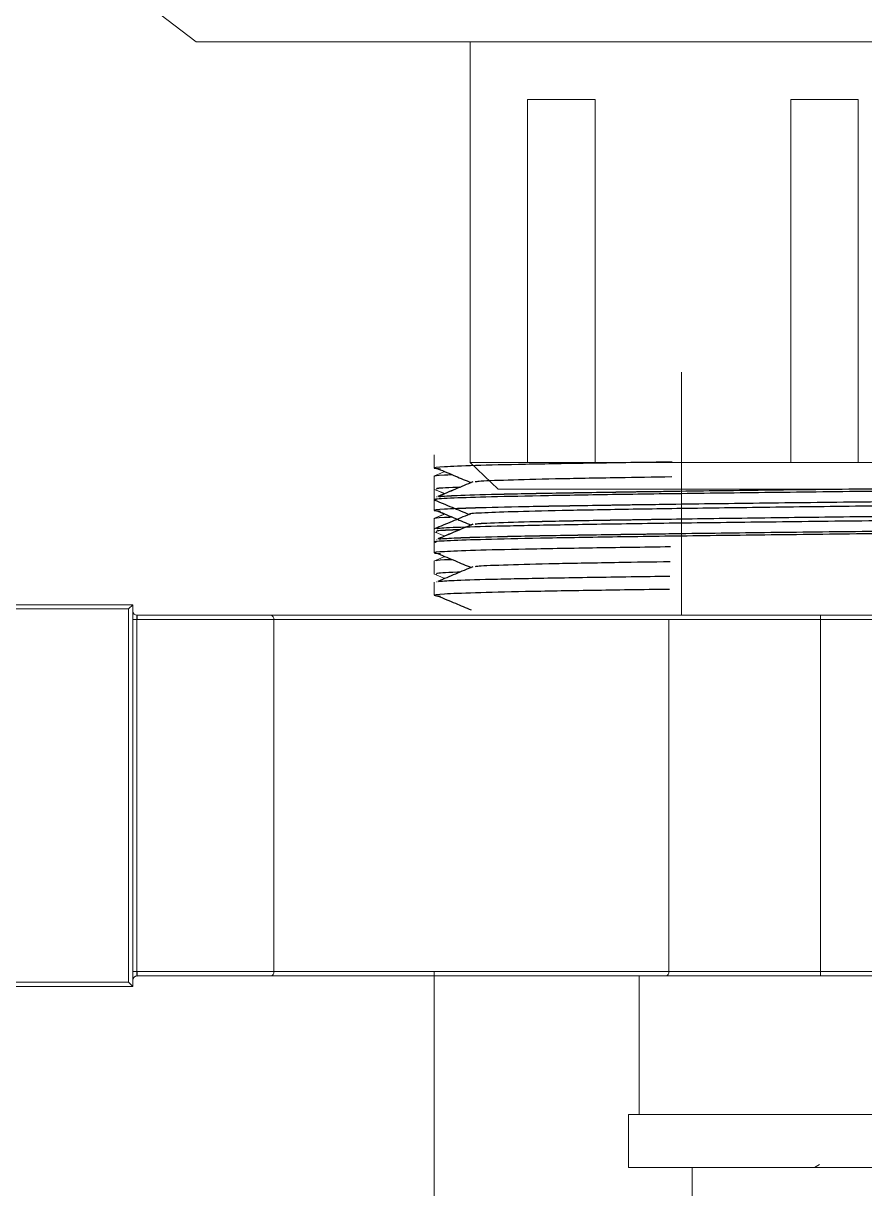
# Model space of a CAD drawing. Header units: millimetres. Extents: x 3795014 to 4300160, y 3869364 to 4016788.
# Drawn here: x 4228908.2 to 4228957.8, y 3923491.5 to 3923560.2 of the extents above; entities that cross this region are included whole.
import ezdxf

# ---------------------------------------------------------------- set-up
doc = ezdxf.new("R2010")
doc.units = ezdxf.units.MM
doc.layers.add('Дополнительная', color=7, linetype='Continuous', lineweight=18)

msp = doc.modelspace()

# ---------------------------------------------------------------- linework, layer by layer
at = {"color": 0, "linetype": 'Continuous', "lineweight": -3}
for points, knots in [([(4228946.425, 3923534.343, 0), (4228944.731, 3923534.319, 0), (4228941.541, 3923534.272, 0), (4228937.601, 3923534.204, 0), (4228934.626, 3923534.132, 0), (4228932.848, 3923534.058, 0), (4228932.184, 3923533.998, 0), (4228932.608, 3923533.96, 0), (4228932.767, 3923533.946, 0)], [0.6901511, 0.6901511, 0.6901511, 0.6901511, 0.7438781, 0.798978, 0.8548004, 0.9110954, 0.9667122, 1, 1, 1, 1]), ([(4228932.624, 3923533.946, 0), (4228932.966, 3923533.803, 0), (4228933.617, 3923533.53, 0), (4228934.267, 3923533.258, 0), (4228934.576, 3923533.129, 0)], [0, 0, 0, 0, 0.525792, 1, 1, 1, 1]), ([(4228932.407, 3923533.519, 0), (4228932.447, 3923533.542, 0), (4228932.497, 3923533.571, 0), (4228933.282, 3923533.601, 0), (4228933.434, 3923533.607, 0)], [0, 0, 0, 0, 0.806742, 1, 1, 1, 1]), ([(4229007.711, 3923533.355, 0), (4229007.724, 3923533.352, 0), (4229007.857, 3923533.326, 0), (4229006.958, 3923533.275, 0), (4229004.964, 3923533.206, 0), (4229001.726, 3923533.134, 0), (4228997.493, 3923533.061, 0), (4228992.383, 3923532.991, 0), (4228986.563, 3923532.921, 0), (4228980.196, 3923532.847, 0), (4228973.514, 3923532.775, 0), (4228966.733, 3923532.706, 0), (4228960.048, 3923532.634, 0), (4228953.677, 3923532.561, 0), (4228947.853, 3923532.491, 0), (4228942.736, 3923532.421, 0), (4228938.493, 3923532.348, 0), (4228935.252, 3923532.275, 0), (4228933.225, 3923532.207, 0), (4228932.318, 3923532.152, 0), (4228932.489, 3923532.122, 0), (4228932.524, 3923532.116, 0)], [0, 0, 0, 0, 0.006068, 0.063848, 0.120873, 0.17865, 0.236664, 0.293982, 0.351292, 0.409305, 0.467086, 0.524112, 0.581887, 0.639902, 0.697222, 0.75453, 0.812542, 0.870325, 0.92735, 0.985124, 1, 1, 1, 1]), ([(4228934.677, 3923533.173, 0), (4228934.334, 3923533.03, 0), (4228933.65, 3923532.743, 0), (4228932.966, 3923532.457, 0), (4228932.624, 3923532.314, 0)], [0, 0, 0, 0, 0.4999993, 1, 1, 1, 1]), ([(4228934.677, 3923533.171, 0), (4228934.334, 3923533.028, 0), (4228933.65, 3923532.741, 0), (4228932.966, 3923532.454, 0), (4228932.624, 3923532.311, 0)], [0, 0, 0, 0, 0.4999993, 1, 1, 1, 1]), ([(4228932.682, 3923532.314, 0), (4228932.968, 3923532.335, 0), (4228933.576, 3923532.381, 0), (4228935.963, 3923532.451, 0), (4228939.417, 3923532.521, 0), (4228943.879, 3923532.592, 0), (4228949.191, 3923532.665, 0), (4228955.171, 3923532.737, 0), (4228961.618, 3923532.806, 0), (4228968.346, 3923532.878, 0), (4228975.143, 3923532.951, 0), (4228981.758, 3923533.021, 0), (4228988.001, 3923533.091, 0), (4228993.684, 3923533.165, 0), (4228998.598, 3923533.237, 0), (4229002.585, 3923533.306, 0), (4229005.573, 3923533.378, 0), (4229007.3, 3923533.451, 0), (4229007.982, 3923533.501, 0), (4229007.73, 3923533.528, 0), (4229007.699, 3923533.531, 0)], [0, 0, 0, 0, 0.0525307, 0.1116248, 0.1700108, 0.2283849, 0.2874765, 0.3463341, 0.4044202, 0.4632692, 0.5223637, 0.5807518, 0.6391239, 0.6982151, 0.7570738, 0.81516, 0.8740078, 0.9333537, 0.9919847, 1, 1, 1, 1]), ([(4228946.406, 3923533.464, 0), (4228945.299, 3923533.447, 0), (4228942.766, 3923533.406, 0), (4228939.365, 3923533.345, 0), (4228936.62, 3923533.273, 0), (4228935.073, 3923533.214, 0), (4228934.87, 3923533.18, 0), (4228934.813, 3923533.171, 0)], [0.7554953, 0.7554953, 0.7554953, 0.7554953, 0.7970022, 0.8560717, 0.9159156, 0.9762662, 1, 1, 1, 1]), ([(4229007.634, 3923532.731, 0), (4229007.651, 3923532.723, 0), (4229007.715, 3923532.691, 0), (4229006.58, 3923532.634, 0), (4229004.257, 3923532.561, 0), (4229000.763, 3923532.491, 0), (4228996.312, 3923532.421, 0), (4228990.997, 3923532.348, 0), (4228985.018, 3923532.275, 0), (4228978.571, 3923532.207, 0), (4228971.842, 3923532.134, 0), (4228965.045, 3923532.061, 0), (4228958.43, 3923531.991, 0), (4228952.188, 3923531.921, 0), (4228946.504, 3923531.848, 0), (4228941.591, 3923531.775, 0), (4228937.601, 3923531.707, 0), (4228934.626, 3923531.634, 0), (4228932.848, 3923531.561, 0), (4228932.184, 3923531.5, 0), (4228932.608, 3923531.462, 0), (4228932.767, 3923531.448, 0)], [0, 0, 0, 0, 0.019731, 0.075555, 0.131612, 0.186996, 0.242369, 0.298423, 0.354254, 0.409354, 0.465178, 0.521234, 0.576621, 0.631992, 0.688045, 0.743878, 0.798978, 0.8548, 0.911095, 0.966712, 1, 1, 1, 1]), ([(4228933.909, 3923532.852, 0), (4228933.861, 3923532.85, 0), (4228933.01, 3923532.825, 0), (4228932.474, 3923532.787, 0), (4228932.535, 3923532.752, 0), (4228932.555, 3923532.741, 0)], [0, 0, 0, 0, 0.037774, 0.680241, 1, 1, 1, 1]), ([(4228933.909, 3923532.849, 0), (4228933.861, 3923532.848, 0), (4228933.01, 3923532.822, 0), (4228932.474, 3923532.784, 0), (4228932.535, 3923532.75, 0), (4228932.555, 3923532.738, 0)], [0, 0, 0, 0, 0.037774, 0.680241, 1, 1, 1, 1]), ([(4228932.682, 3923532.311, 0), (4228932.968, 3923532.333, 0), (4228933.576, 3923532.378, 0), (4228935.963, 3923532.449, 0), (4228939.417, 3923532.519, 0), (4228943.081, 3923532.576, 0), (4228945.562, 3923532.612, 0), (4228946.388, 3923532.623, 0)], [0, 0, 0, 0, 0.0525307, 0.1116248, 0.1700108, 0.2283849, 0.2560176, 0.2560176, 0.2560176, 0.2560176]), ([(4229005.655, 3923532.495, 0), (4229005.666, 3923532.493, 0), (4229005.789, 3923532.466, 0), (4229004.94, 3923532.416, 0), (4229003.056, 3923532.347, 0), (4228999.995, 3923532.275, 0), (4228995.994, 3923532.202, 0), (4228991.163, 3923532.131, 0), (4228985.662, 3923532.061, 0), (4228979.643, 3923531.988, 0), (4228973.327, 3923531.916, 0), (4228966.917, 3923531.847, 0), (4228960.598, 3923531.775, 0), (4228954.576, 3923531.702, 0), (4228949.07, 3923531.631, 0), (4228944.233, 3923531.561, 0), (4228940.224, 3923531.488, 0), (4228937.154, 3923531.416, 0), (4228935.26, 3923531.347, 0), (4228934.404, 3923531.297, 0), (4228934.525, 3923531.27, 0), (4228934.537, 3923531.267, 0)], [0, 0, 0, 0, 0.005593, 0.063919, 0.121484, 0.179807, 0.23837, 0.296229, 0.354081, 0.412642, 0.47097, 0.528534, 0.586856, 0.645419, 0.703281, 0.76113, 0.819691, 0.87802, 0.935585, 0.993905, 1, 1, 1, 1]), ([(4228946.371, 3923531.842, 0), (4228944.698, 3923531.819, 0), (4228941.527, 3923531.772, 0), (4228937.601, 3923531.704, 0), (4228934.626, 3923531.632, 0), (4228932.848, 3923531.558, 0), (4228932.184, 3923531.498, 0), (4228932.608, 3923531.46, 0), (4228932.767, 3923531.446, 0)], [0.6907244, 0.6907244, 0.6907244, 0.6907244, 0.7438781, 0.798978, 0.8548004, 0.9110954, 0.9667122, 1, 1, 1, 1]), ([(4228932.419, 3923532.105, 0), (4228932.763, 3923531.962, 0), (4228933.442, 3923531.679, 0), (4228934.121, 3923531.396, 0), (4228934.456, 3923531.256, 0)], [0, 0, 0, 0, 0.506545, 1, 1, 1, 1]), ([(4229005.579, 3923531.871, 0), (4229005.595, 3923531.863, 0), (4229005.655, 3923531.832, 0), (4229004.583, 3923531.775, 0), (4229002.388, 3923531.702, 0), (4228999.085, 3923531.631, 0), (4228994.877, 3923531.561, 0), (4228989.853, 3923531.488, 0), (4228984.201, 3923531.416, 0), (4228978.107, 3923531.347, 0), (4228971.747, 3923531.275, 0), (4228965.322, 3923531.202, 0), (4228959.068, 3923531.132, 0), (4228953.168, 3923531.061, 0), (4228947.794, 3923530.988, 0), (4228943.155, 3923530.916, 0), (4228939.365, 3923530.847, 0), (4228936.62, 3923530.775, 0), (4228935.073, 3923530.716, 0), (4228934.87, 3923530.683, 0), (4228934.813, 3923530.674, 0)], [0, 0, 0, 0, 0.0206859, 0.0805324, 0.1406269, 0.2000013, 0.2593635, 0.3194555, 0.3793094, 0.4383788, 0.498224, 0.5583189, 0.6176953, 0.6770556, 0.7371471, 0.7970022, 0.8560717, 0.9159156, 0.9762662, 1, 1, 1, 1]), ([(4228932.407, 3923531.022, 0), (4228932.447, 3923531.045, 0), (4228932.497, 3923531.074, 0), (4228933.282, 3923531.104, 0), (4228933.434, 3923531.109, 0)], [0, 0, 0, 0, 0.806742, 1, 1, 1, 1]), ([(4228932.407, 3923531.019, 0), (4228932.447, 3923531.042, 0), (4228932.497, 3923531.071, 0), (4228933.282, 3923531.101, 0), (4228933.434, 3923531.107, 0)], [0, 0, 0, 0, 0.806742, 1, 1, 1, 1]), ([(4228934.483, 3923531.267, 0), (4228934.139, 3923531.124, 0), (4228933.451, 3923530.837, 0), (4228932.763, 3923530.551, 0), (4228932.419, 3923530.407, 0)], [0, 0, 0, 0, 0.499996, 1, 1, 1, 1]), ([(4228932.567, 3923530.407, 0), (4228932.587, 3923530.422, 0), (4228932.641, 3923530.461, 0), (4228934.079, 3923530.521, 0), (4228936.693, 3923530.591, 0), (4228940.443, 3923530.665, 0), (4228945.13, 3923530.737, 0), (4228950.611, 3923530.806, 0), (4228956.733, 3923530.878, 0), (4228963.308, 3923530.951, 0), (4228970.085, 3923531.022, 0), (4228976.851, 3923531.092, 0), (4228983.41, 3923531.165, 0), (4228989.527, 3923531.237, 0), (4228995.015, 3923531.306, 0), (4228999.71, 3923531.378, 0), (4229003.466, 3923531.451, 0), (4229006.1, 3923531.522, 0), (4229007.597, 3923531.586, 0), (4229007.646, 3923531.628, 0), (4229007.667, 3923531.647, 0)], [0, 0, 0, 0, 0.034749, 0.092072, 0.149379, 0.207392, 0.265177, 0.322204, 0.379978, 0.438242, 0.495803, 0.553118, 0.611133, 0.668914, 0.72594, 0.783719, 0.841735, 0.899052, 0.956365, 1, 1, 1, 1]), ([(4228932.624, 3923531.449, 0), (4228932.966, 3923531.305, 0), (4228933.617, 3923531.033, 0), (4228934.267, 3923530.76, 0), (4228934.576, 3923530.631, 0)], [0, 0, 0, 0, 0.525792, 1, 1, 1, 1]), ([(4228932.624, 3923531.446, 0), (4228932.966, 3923531.303, 0), (4228933.617, 3923531.03, 0), (4228934.267, 3923530.758, 0), (4228934.576, 3923530.629, 0)], [0, 0, 0, 0, 0.525792, 1, 1, 1, 1]), ([(4229007.711, 3923530.855, 0), (4229007.724, 3923530.852, 0), (4229007.857, 3923530.826, 0), (4229006.958, 3923530.775, 0), (4229004.964, 3923530.706, 0), (4229001.726, 3923530.634, 0), (4228997.493, 3923530.561, 0), (4228992.383, 3923530.491, 0), (4228986.563, 3923530.421, 0), (4228980.196, 3923530.347, 0), (4228973.514, 3923530.275, 0), (4228966.733, 3923530.206, 0), (4228960.048, 3923530.134, 0), (4228953.677, 3923530.061, 0), (4228947.853, 3923529.991, 0), (4228942.736, 3923529.921, 0), (4228938.493, 3923529.848, 0), (4228935.252, 3923529.775, 0), (4228933.225, 3923529.707, 0), (4228932.318, 3923529.652, 0), (4228932.489, 3923529.622, 0), (4228932.524, 3923529.616, 0)], [0, 0, 0, 0, 0.006068, 0.063848, 0.120873, 0.17865, 0.236664, 0.293982, 0.351292, 0.409305, 0.467086, 0.524112, 0.581887, 0.639902, 0.697222, 0.75453, 0.812542, 0.870325, 0.92735, 0.985124, 1, 1, 1, 1]), ([(4228934.677, 3923530.673, 0), (4228934.334, 3923530.53, 0), (4228933.65, 3923530.243, 0), (4228932.966, 3923529.957, 0), (4228932.624, 3923529.814, 0)], [0, 0, 0, 0, 0.4999993, 1, 1, 1, 1]), ([(4228934.677, 3923530.671, 0), (4228934.334, 3923530.528, 0), (4228933.65, 3923530.241, 0), (4228932.966, 3923529.954, 0), (4228932.624, 3923529.811, 0)], [0, 0, 0, 0, 0.4999993, 1, 1, 1, 1]), ([(4228932.682, 3923529.814, 0), (4228932.968, 3923529.835, 0), (4228933.576, 3923529.881, 0), (4228935.963, 3923529.951, 0), (4228939.417, 3923530.021, 0), (4228943.879, 3923530.092, 0), (4228949.191, 3923530.165, 0), (4228955.171, 3923530.237, 0), (4228961.618, 3923530.306, 0), (4228968.346, 3923530.378, 0), (4228975.143, 3923530.451, 0), (4228981.758, 3923530.521, 0), (4228988.001, 3923530.591, 0), (4228993.684, 3923530.665, 0), (4228998.598, 3923530.737, 0), (4229002.585, 3923530.806, 0), (4229005.573, 3923530.878, 0), (4229007.3, 3923530.951, 0), (4229007.982, 3923531.001, 0), (4229007.73, 3923531.028, 0), (4229007.699, 3923531.031, 0)], [0, 0, 0, 0, 0.0525307, 0.1116248, 0.1700108, 0.2283849, 0.2874765, 0.3463341, 0.4044202, 0.4632692, 0.5223637, 0.5807518, 0.6391239, 0.6982151, 0.7570738, 0.81516, 0.8740078, 0.9333537, 0.9919847, 1, 1, 1, 1]), ([(4228946.352, 3923530.963, 0), (4228945.265, 3923530.946, 0), (4228942.751, 3923530.906, 0), (4228939.365, 3923530.845, 0), (4228936.62, 3923530.773, 0), (4228935.073, 3923530.714, 0), (4228934.87, 3923530.68, 0), (4228934.813, 3923530.671, 0)], [0.7561732, 0.7561732, 0.7561732, 0.7561732, 0.7970022, 0.8560717, 0.9159156, 0.9762662, 1, 1, 1, 1]), ([(4228933.909, 3923530.352, 0), (4228933.861, 3923530.35, 0), (4228933.01, 3923530.325, 0), (4228932.474, 3923530.287, 0), (4228932.535, 3923530.252, 0), (4228932.555, 3923530.241, 0)], [0, 0, 0, 0, 0.037774, 0.680241, 1, 1, 1, 1]), ([(4228933.909, 3923530.349, 0), (4228933.861, 3923530.348, 0), (4228933.01, 3923530.322, 0), (4228932.474, 3923530.284, 0), (4228932.535, 3923530.25, 0), (4228932.555, 3923530.238, 0)], [0, 0, 0, 0, 0.037774, 0.680241, 1, 1, 1, 1]), ([(4228932.682, 3923529.811, 0), (4228932.968, 3923529.833, 0), (4228933.576, 3923529.878, 0), (4228935.963, 3923529.949, 0), (4228939.417, 3923530.019, 0), (4228943.065, 3923530.076, 0), (4228945.528, 3923530.111, 0), (4228946.334, 3923530.122, 0)], [0, 0, 0, 0, 0.0525307, 0.1116248, 0.1700108, 0.2283849, 0.2554126, 0.2554126, 0.2554126, 0.2554126]), ([(4228946.317, 3923529.341, 0), (4228944.664, 3923529.318, 0), (4228941.513, 3923529.272, 0), (4228937.601, 3923529.204, 0), (4228934.626, 3923529.132, 0), (4228932.848, 3923529.058, 0), (4228932.184, 3923528.998, 0), (4228932.608, 3923528.96, 0), (4228932.767, 3923528.946, 0)], [0.6912985, 0.6912985, 0.6912985, 0.6912985, 0.7438781, 0.798978, 0.8548004, 0.9110954, 0.9667122, 1, 1, 1, 1]), ([(4228932.489, 3923528.529, 0), (4228932.528, 3923528.549, 0), (4228932.577, 3923528.575, 0), (4228933.281, 3923528.601, 0), (4228933.434, 3923528.607, 0)], [0, 0, 0, 0, 0.7826704, 1, 1, 1, 1]), ([(4228932.624, 3923528.946, 0), (4228932.966, 3923528.803, 0), (4228933.617, 3923528.53, 0), (4228934.267, 3923528.258, 0), (4228934.576, 3923528.129, 0)], [0, 0, 0, 0, 0.525792, 1, 1, 1, 1]), ([(4228946.298, 3923528.462, 0), (4228945.231, 3923528.446, 0), (4228942.737, 3923528.406, 0), (4228939.365, 3923528.345, 0), (4228936.62, 3923528.273, 0), (4228935.073, 3923528.214, 0), (4228934.87, 3923528.18, 0), (4228934.813, 3923528.171, 0)], [0.7568522, 0.7568522, 0.7568522, 0.7568522, 0.7970022, 0.8560717, 0.9159156, 0.9762662, 1, 1, 1, 1]), ([(4228933.909, 3923527.849, 0), (4228933.861, 3923527.848, 0), (4228933.01, 3923527.822, 0), (4228932.474, 3923527.784, 0), (4228932.535, 3923527.75, 0), (4228932.555, 3923527.738, 0)], [0, 0, 0, 0, 0.037774, 0.680241, 1, 1, 1, 1]), ([(4228934.677, 3923528.171, 0), (4228934.334, 3923528.028, 0), (4228933.65, 3923527.741, 0), (4228932.966, 3923527.454, 0), (4228932.624, 3923527.311, 0)], [0, 0, 0, 0, 0.499999, 1, 1, 1, 1]), ([(4228932.682, 3923527.311, 0), (4228932.968, 3923527.333, 0), (4228933.576, 3923527.378, 0), (4228935.963, 3923527.449, 0), (4228939.417, 3923527.519, 0), (4228943.05, 3923527.576, 0), (4228945.493, 3923527.611, 0), (4228946.279, 3923527.622, 0)], [0, 0, 0, 0, 0.0525307, 0.1116248, 0.1700108, 0.2283849, 0.2548066, 0.2548066, 0.2548066, 0.2548066]), ([(4228946.263, 3923526.84, 0), (4228944.631, 3923526.818, 0), (4228941.5, 3923526.771, 0), (4228937.601, 3923526.704, 0), (4228934.626, 3923526.632, 0), (4228932.848, 3923526.558, 0), (4228932.184, 3923526.498, 0), (4228932.608, 3923526.46, 0), (4228932.767, 3923526.446, 0)], [0.6918735, 0.6918735, 0.6918735, 0.6918735, 0.7438781, 0.798978, 0.8548004, 0.9110954, 0.9667122, 1, 1, 1, 1]), ([(4228932.624, 3923526.446, 0), (4228932.966, 3923526.303, 0), (4228933.617, 3923526.03, 0), (4228934.267, 3923525.758, 0), (4228934.576, 3923525.629, 0)], [0, 0, 0, 0, 0.525792, 1, 1, 1, 1]), ([(4228914.899, 3923525.309, 0), (4228914.897, 3923525.306, 0), (4228914.893, 3923525.3, 0), (4228914.887, 3923525.257, 0), (4228914.884, 3923525.194, 0), (4228914.882, 3923525.123, 0), (4228914.882, 3923525.077, 0), (4228914.881, 3923525.059, 0)], [0, 0, 0, 0, 0.216142, 0.431912, 0.646899, 0.860934, 1, 1, 1, 1]), ([(4228914.881, 3923504.309, 0), (4228914.882, 3923504.281, 0), (4228914.882, 3923504.225, 0), (4228914.885, 3923504.15, 0), (4228914.889, 3923504.093, 0), (4228914.894, 3923504.063, 0), (4228914.897, 3923504.06, 0), (4228914.899, 3923504.059, 0)], [0, 0, 0, 0, 0.213317, 0.426927, 0.641249, 0.856546, 1, 1, 1, 1])]:
    msp.add_open_spline(points, degree=3, knots=knots, dxfattribs=at)
at = {"layer": 'Дополнительная'}
for p, q in [((4228910.941, 3923564.79, 0), (4228918.38, 3923559.109, 0)), ((4228969.606, 3923559.109, 0), (4228918.38, 3923559.109, 0)), ((4228934.528, 3923534.324, 0), (4228934.528, 3923559.109, 0)), ((4228941.877, 3923555.701, 0), (4228937.897, 3923555.701, 0)), ((4228937.897, 3923555.701, 0), (4228937.897, 3923534.324, 0)), ((4228941.877, 3923534.324, 0), (4228941.877, 3923555.701, 0)), ((4228957.382, 3923555.701, 0), (4228953.401, 3923555.701, 0)), ((4228953.401, 3923555.701, 0), (4228953.401, 3923534.324, 0)), ((4228957.382, 3923534.324, 0), (4228957.382, 3923555.701, 0)), ((4228934.528, 3923534.324, 0), (4228936.173, 3923532.735, 0)), ((4228934.528, 3923534.324, 0), (4229004.685, 3923534.324, 0)), ((4228934.528, 3923534.324, 0), (4229004.685, 3923534.324, 0)), ((4228937.897, 3923534.324, 0), (4228941.877, 3923534.324, 0)), ((4228953.401, 3923534.324, 0), (4228957.382, 3923534.324, 0)), ((4228936.173, 3923532.735, 0), (4229003.039, 3923532.735, 0)), ((4228936.173, 3923532.735, 0), (4229003.039, 3923532.735, 0))]:
    msp.add_line(p, q, dxfattribs=at)
at = {"layer": 'Дополнительная', "linetype": 'Continuous'}
for p, q in [((4228946.969, 3923525.309, 0), (4228946.969, 3923539.643, 0)), ((4228932.407, 3923534.769, 0), (4228932.407, 3923533.988, 0)), ((4228932.407, 3923533.519, 0), (4228932.407, 3923532.738, 0)), ((4228933.021, 3923533.78, 0), (4228932.418, 3923533.529, 0)), ((4228932.407, 3923532.897, 0), (4228932.407, 3923532.116, 0)), ((4228932.418, 3923532.731, 0), (4228933.021, 3923532.48, 0)), ((4228932.418, 3923532.729, 0), (4228933.021, 3923532.477, 0)), ((4228932.407, 3923532.272, 0), (4228932.407, 3923531.491, 0)), ((4228932.407, 3923532.269, 0), (4228932.407, 3923531.488, 0)), ((4228932.555, 3923532.272, 0), (4228932.553, 3923532.306, 0)), ((4228932.555, 3923532.269, 0), (4228932.553, 3923532.304, 0)), ((4228933.021, 3923531.282, 0), (4228932.418, 3923531.031, 0)), ((4228933.021, 3923531.28, 0), (4228932.418, 3923531.029, 0)), ((4228932.407, 3923531.022, 0), (4228932.407, 3923530.241, 0)), ((4228932.407, 3923531.019, 0), (4228932.407, 3923530.238, 0)), ((4228932.407, 3923530.397, 0), (4228932.407, 3923529.616, 0)), ((4228932.407, 3923529.769, 0), (4228932.407, 3923528.988, 0)), ((4228932.418, 3923530.231, 0), (4228933.021, 3923529.98, 0)), ((4228932.418, 3923530.229, 0), (4228933.021, 3923529.977, 0)), ((4228932.555, 3923529.772, 0), (4228932.553, 3923529.806, 0)), ((4228932.555, 3923529.769, 0), (4228932.553, 3923529.804, 0)), ((4228932.407, 3923528.519, 0), (4228932.407, 3923527.738, 0)), ((4228933.021, 3923528.78, 0), (4228932.418, 3923528.529, 0)), ((4228932.418, 3923527.729, 0), (4228933.021, 3923527.477, 0)), ((4228932.407, 3923527.269, 0), (4228932.407, 3923526.488, 0)), ((4228932.555, 3923527.269, 0), (4228932.553, 3923527.304, 0)), ((4228914.649, 3923525.934, 0), (4228826.976, 3923525.934, 0)), ((4228826.976, 3923525.684, 0), (4228914.399, 3923525.684, 0)), ((4228914.399, 3923525.684, 0), (4228914.649, 3923525.934, 0)), ((4228914.399, 3923525.684, 0), (4228914.399, 3923503.684, 0)), ((4228914.649, 3923503.434, 0), (4228914.649, 3923525.934, 0)), ((4228914.649, 3923525.059, 0), (4228914.881, 3923525.059, 0)), ((4228914.881, 3923504.309, 0), (4228914.881, 3923525.059, 0)), ((4228914.881, 3923525.059, 0), (4228922.952, 3923525.059, 0)), ((4228922.774, 3923525.309, 0), (4228914.899, 3923525.309, 0)), ((4228946.04, 3923525.309, 0), (4228922.774, 3923525.309, 0)), ((4228922.952, 3923504.309, 0), (4228922.952, 3923525.059, 0)), ((4228922.952, 3923525.059, 0), (4228946.219, 3923525.059, 0)), ((4228955.147, 3923525.309, 0), (4228946.04, 3923525.309, 0)), ((4228946.219, 3923525.059, 0), (4228946.219, 3923504.309, 0)), ((4228946.219, 3923525.059, 0), (4228955.147, 3923525.059, 0)), ((4228955.147, 3923525.309, 0), (4228955.147, 3923525.059, 0)), ((4228968.497, 3923525.309, 0), (4228955.147, 3923525.309, 0)), ((4228955.147, 3923504.309, 0), (4228955.147, 3923525.059, 0)), ((4228955.147, 3923525.059, 0), (4228968.064, 3923525.059, 0)), ((4228914.649, 3923504.309, 0), (4228914.881, 3923504.309, 0)), ((4228922.952, 3923504.309, 0), (4228914.881, 3923504.309, 0)), ((4228946.219, 3923504.309, 0), (4228922.952, 3923504.309, 0)), ((4228932.407, 3923504.309, 0), (4228932.407, 3923424.173, 0)), ((4228955.147, 3923504.309, 0), (4228946.219, 3923504.309, 0)), ((4228955.147, 3923504.309, 0), (4228955.147, 3923504.059, 0)), ((4228968.064, 3923504.309, 0), (4228955.147, 3923504.309, 0)), ((4228914.399, 3923503.684, 0), (4228826.976, 3923503.684, 0)), ((4228914.399, 3923503.684, 0), (4228914.649, 3923503.434, 0)), ((4228914.899, 3923504.059, 0), (4228922.774, 3923504.059, 0)), ((4228922.774, 3923504.059, 0), (4228946.04, 3923504.059, 0)), ((4228944.469, 3923495.893, 0), (4228944.469, 3923504.059, 0)), ((4228946.04, 3923504.059, 0), (4228955.147, 3923504.059, 0)), ((4228955.147, 3923504.059, 0), (4228968.497, 3923504.059, 0)), ((4228826.976, 3923503.434, 0), (4228914.649, 3923503.434, 0)), ((4228943.844, 3923492.768, 0), (4228943.844, 3923495.893, 0)), ((4228943.844, 3923495.893, 0), (4228996.344, 3923495.893, 0)), ((4228943.844, 3923492.768, 0), (4228996.344, 3923492.768, 0)), ((4228947.594, 3923490.268, 0), (4228947.594, 3923492.768, 0)), ((4228954.806, 3923492.768, 0), (4228955.102, 3923492.939, 0))]:
    msp.add_line(p, q, dxfattribs=at)
for centre, radius, start, end in [((4228914.899, 3923525.559, 0), 0.25, 180, 270), ((4228922.731, 3923525.089, 0), 0.224, 352.12882, 78.94654), ((4228922.731, 3923504.278, 0), 0.224, 281.05346, 7.87118), ((4228945.997, 3923504.278, 0), 0.224, 281.05346, 7.87118), ((4228914.899, 3923503.809, 0), 0.25, 90, 180)]:
    msp.add_arc(centre, radius, start, end, dxfattribs=at)

doc.saveas('drawing.dxf')
